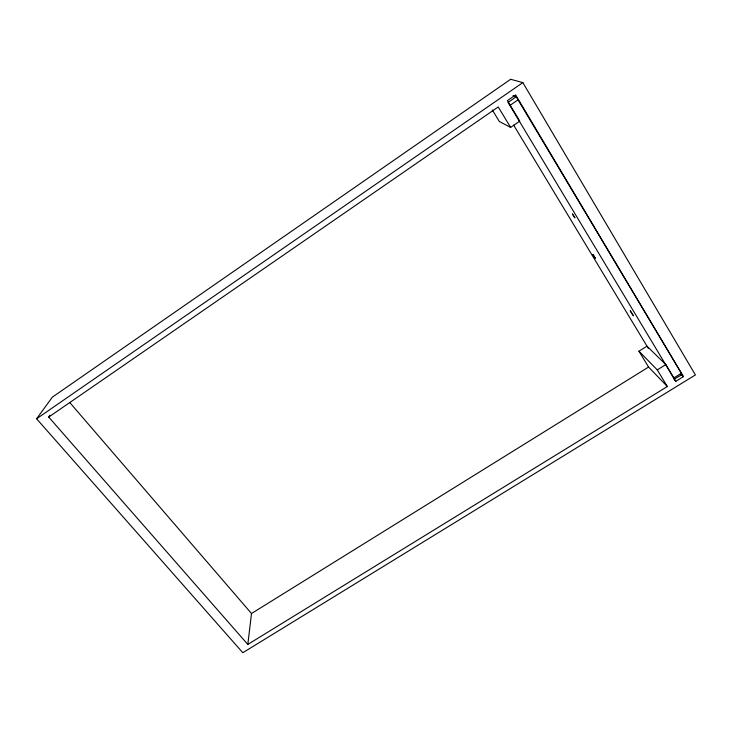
<?xml version="1.0" encoding="UTF-8"?>
<svg xmlns="http://www.w3.org/2000/svg" width="732" height="732" viewBox="0 0 732 732"><rect width="100%" height="100%" fill="white"/><g stroke="black" fill="none" stroke-linecap="round" stroke-linejoin="round"><path stroke-width="1.1" d="M492.27 109.891L499.297 121.457L510.616 127.405L519.766 121.146L507.441 100.604L515.648 94.94L683.432 376.623L675.846 381.29L665.827 364.591L646.987 346.172L638.935 351.204L657.281 369.889L667.337 386.514L247.819 644.444L251.506 613.517L69.741 402.49M247.819 644.444L48.724 417.075L50.032 415.2M36.6 418.777L52.32 397.183L510.634 79.285L522.849 82.606L695.4 374.949L242.814 652.715L36.6 418.777L522.849 82.606M48.724 417.075L498.236 106.945L510.616 127.405M674.126 379.149L681.995 374.674L681.547 373.567L516.216 96.78L508.045 102.416L674.419 379.194M510.167 105.252L518.357 99.616M251.506 613.517L648.57 367.061L667.337 386.514M657.281 369.889L665.827 364.591M673.797 377.977L681.382 373.302M513.031 95.654L516.216 96.78M680.97 374.253L683.432 376.623M674.236 379.688L675.846 381.29M638.935 351.204L648.57 367.061M513.635 125.099L648.268 348.295M572.479 214.046L574.867 217.761L572.479 214.046M593.012 254.635L595.281 258.167L593.012 254.635M630.27 310.862L633.4 315.73L630.27 310.862"/></g></svg>
